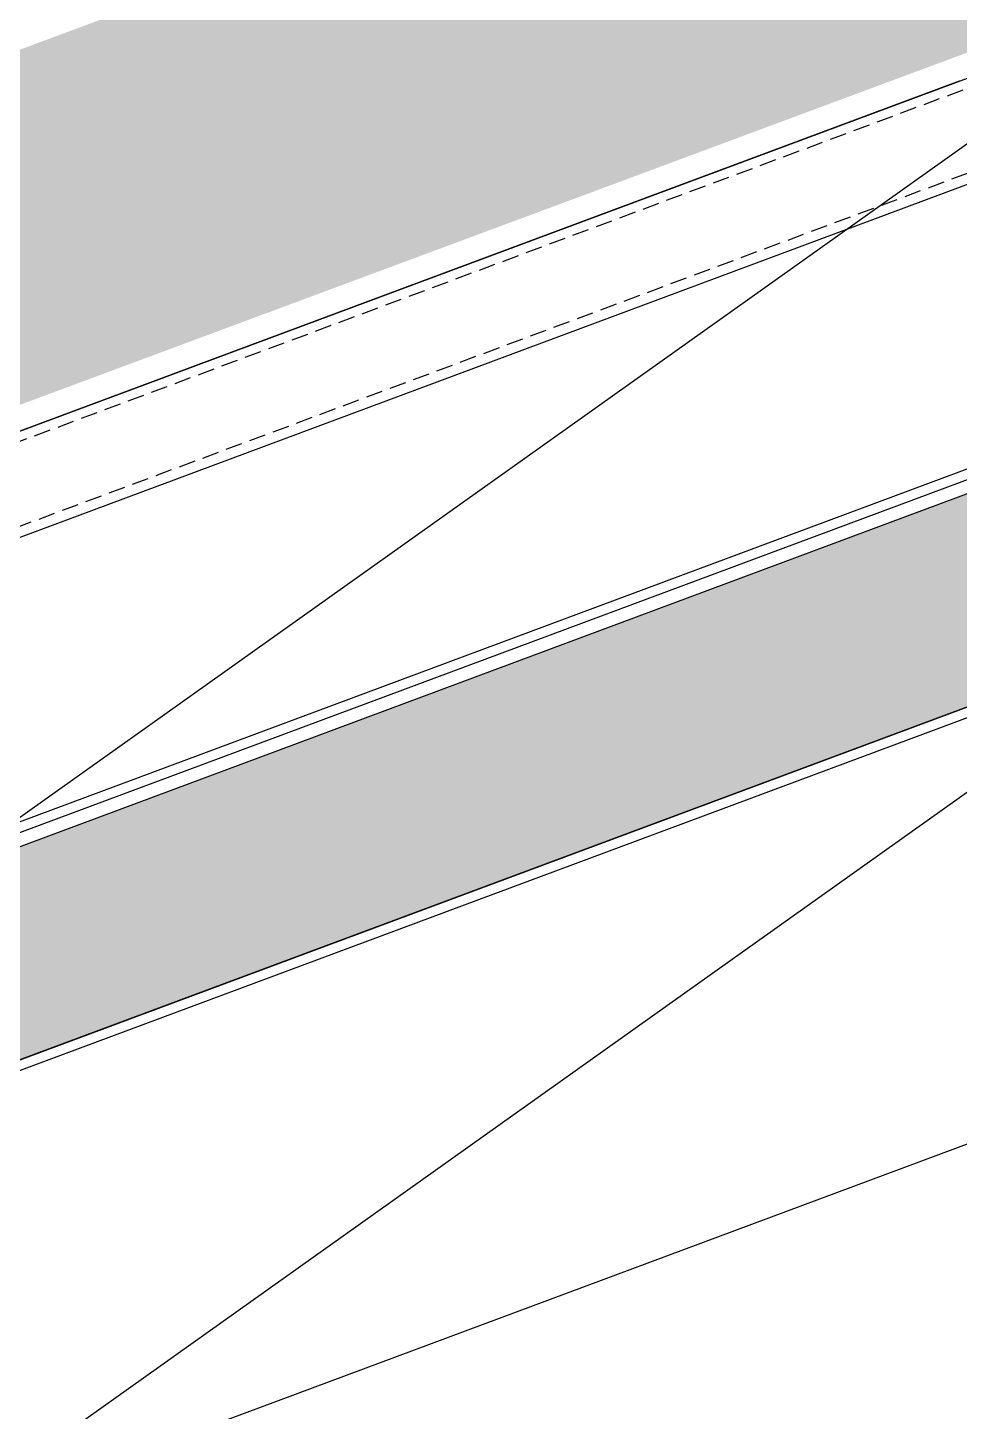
# Model space of a CAD drawing. Extents: x 12199666 to 24617114, y 1197707 to 2548648.
# Drawn here: x 12288421.8 to 12288701.5, y 1261630.8 to 1262046.5 of the extents above; entities that cross this region are included whole.
import ezdxf

# ---------------------------------------------------------------- set-up
doc = ezdxf.new("R2010")
doc.units = 0
doc.header["$LTSCALE"] = 10
doc.header["$MEASUREMENT"] = 0
doc.linetypes.add('TX-PLAN-T1-F11$0$DASHED', pattern=[0.75, 0.5, -0.25])
for name, color, linetype, lineweight in [('TX-PLAN-T1-F11$0$_EDO-ALUMINIUM-SECTION', 90, 'Continuous', 30), ('TX-PLAN-T1-F11$0$幕墙线', 114, 'Continuous', 30), ('TX-PLAN-T1-F11$0$板边线', 36, 'Continuous', 30)]:
    doc.layers.add(name, color=color, linetype=linetype, lineweight=lineweight)
doc.layers.add('TX-PLAN-T1-F11$0$bangong', color=5, linetype='Continuous', true_color=0x0000ff)
for name, color, linetype in [('TX-PLAN-T1-F11$0$F-Alum', 4, 'Continuous'), ('TX-PLAN-T1-F11$0$F-concrete', 7, 'Continuous'), ('TX-PLAN-T1-F11$0$F-dashed line', 8, 'TX-PLAN-T1-F11$0$DASHED'), ('TX-PLAN-T1-F11$0$F_MISC', 8, 'Continuous'), ('TX-PLAN-T1-F11$0$INSUL', 173, 'Continuous')]:
    doc.layers.add(name, color=color, linetype=linetype)

# ---------------------------------------------------------------- blocks, each defined once
blk = doc.blocks.new('*U195')
at = {"layer": 'TX-PLAN-T1-F11$0$INSUL', "lineweight": 0}
h = blk.add_hatch(dxfattribs=at)
h.set_pattern_fill('岩棉', color=256, scale=60, style=0, pattern_type=2)
h.set_pattern_definition([(171.7889, (31.98, 119.4286), (-403.9210345, 60.0000015), [2.0005, -418.1072]), (146.90866, (33.7337, 118.2857), (-95.0402426, 60.000001), [2.0932, -437.4871]), (132.32733, (35.0349, 116.8571), (-106.920274, 119.9999995), [1.9323, -403.8515]), (114.797, (35.827, 115.143), (-23.76006, 60), [1.8884, -196.3933]), (91.62022, (35.8834, 113.1429), (-11.88003, 360), [2.0008, -418.1672]), (82.824825, (30.05657, 66.85714), (83.160209665, 659.99999822), [46.65104, -9750.0678]), (97.175175, (41.82346, 66.85714), (-83.16021149, 659.999997991), [46.65104, -9750.0678]), (88.37978, (35.9966, 113.1429), (11.880026, 360), [2.0008, -418.1672]), (65.203, (36.053, 115.143), (23.76006, 60), [1.8884, -196.3933]), (47.67267, (36.8452, 116.8571), (106.920274, 120), [1.9323, -403.8515]), (33.09134, (38.1463, 118.2857), (95.040242, 60.000002), [2.0932, -437.4871]), (8.2111, (39.9, 119.4286), (403.921035, 60), [2.0005, -418.1072]), (87.1662, (30, 65.7143), (11.880025, 180), [1.1443, -239.1496]), (103.9014, (30.283, 64.5714), (-47.520122, 180), [1.1773, -246.0642]), (111.6036, (30.735, 63.429), (-11.88003, 60), [1.2292, -63.304]), (122.76135, (31.4709, 62.2857), (-35.640092, 60), [1.359, -284.0386]), (138.29055, (32.4326, 61.4286), (-71.280182, 60.000001), [1.2883, -269.2446]), (152.0035, (33.5074, 60.8571), (-106.920275, 60), [1.2173, -254.4187]), (166.4772, (34.6954, 60.5714), (-237.600608, 60.000002), [1.2219, -255.3723]), (167.07075, (35.94, 60.2857), (-249.48064, 60), [1.277, -266.8823]), (12.92924, (35.94, 60.2857), (249.48064, 60), [1.277, -266.8823]), (13.5228, (37.1846, 60.5714), (237.600609, 60), [1.2219, -255.3723]), (27.9965, (38.3726, 60.8571), (118.800303, 60.000002), [1.2173, -254.4187]), (41.70945, (39.4475, 61.4286), (71.280181, 60.000002), [1.2883, -269.2446]), (57.23865, (40.4092, 62.2857), (118.800303, 180.000001), [1.359, -284.0386]), (68.3964, (41.145, 63.429), (11.88003, 60), [1.2292, -63.304]), (76.0986, (41.5972, 64.5714), (11.88003, 60), [1.1773, -246.0642]), (92.8338, (41.88, 65.7143), (-11.88003, 180), [1.1443, -239.1496])])
h.paths.add_polyline_path([(0, 0), (429.97, 0), (429.97, 60), (0, 60)])
at = {"layer": 'TX-PLAN-T1-F11$0$INSUL'}
blk.add_lwpolyline([(0, 0), (429.97, 0), (429.97, 60), (0, 60)], close=True, dxfattribs=at)
blk = doc.blocks.new('TX-PLAN-T1-F11$0$A$C31F16DB5')
at = {"layer": 'TX-PLAN-T1-F11$0$F-Alum', "flags": 128}
blk.add_lwpolyline([(59.69, -32.91), (-160.15, 347.62, 0.000002), (-160.15, 347.62, 0.098699), (-160.53, 348.06, 0.082496), (-160.97, 348.29, 0.052185), (-161.27, 348.36, 0.043988), (-161.54, 348.37, 0.036571), (-161.75, 348.34, 0.034751), (-161.95, 348.28, 0.021821), (-162.07, 348.23, 0.022803), (-162.2, 348.17), (-176.05, 340.16), (-174.55, 337.57), (-161.99, 344.82), (-161.45, 346.87), (-161.99, 344.82), (56.34, -33.11)], format="xyb", dxfattribs=at)
at = {"layer": 'TX-PLAN-T1-F11$0$F-Alum'}
blk.add_lwpolyline([(4.09, -76.59), (6.68, -75.09), (-223.16, 322.76), (-225.76, 321.26)], close=True, dxfattribs=at)
at = {"layer": 'TX-PLAN-T1-F11$0$F_MISC', "ltscale": 18000, "extrusion": (6.80052e-07, -9.06782e-07, -1), "xscale": -1, "rotation": 239.9840001645362}
blk.add_blockref('*U195', (-58.1, -36.14, 0), dxfattribs=at)
blk = doc.blocks.new('TX-PLAN-T1-F11$0$TY001')
at = {"layer": 'TX-PLAN-T1-F11$0$F-Alum', "flags": 128}
for points in [[(53.01, -31.8), (390.07, -615.22)], [(27.04, -46.81), (364.1, -630.23)]]:
    blk.add_lwpolyline(points, dxfattribs=at)
at = {"layer": 'TX-PLAN-T1-F11$0$F-concrete'}
blk.add_line((460.04, -196.6), (84.68, 453.13), dxfattribs=at)
at = {"layer": 'TX-PLAN-T1-F11$0$F-dashed line', "flags": 128}
for points in [[(50.28, -33.38), (387.33, -616.8)], [(29.58, -45.34), (366.63, -628.76)]]:
    blk.add_lwpolyline(points, dxfattribs=at)
blk.add_blockref('TX-PLAN-T1-F11$0$A$C31F16DB5', (310.41, -247.89))
blk = doc.blocks.new('TX-PLAN-T1-F11$0$A$C21521A5F')
at = {"rotation": 90}
blk.add_blockref('TX-PLAN-T1-F11$0$TY001', (388.72, 18260.22, 0), dxfattribs=at)
blk = doc.blocks.new('TX-PLAN-T1-F11$0$标准层幕墙0118')
at = {"color": 3, "rotation": 180}
blk.add_blockref('TX-PLAN-T1-F11$0$A$C21521A5F', (-5561.28, 27660.22, 0), dxfattribs=at)
blk = doc.blocks.new('TX-PLAN-T1-F11')
at = {"layer": 'TX-PLAN-T1-F11$0$bangong'}
h = blk.add_hatch(dxfattribs=at)
h.set_pattern_fill('ANSI31', color=256, scale=100)
h.set_pattern_definition([(35.42362, (12267498.76, 1237188.21), (-92.0142, 129.36362), [])])
h.paths.add_polyline_path([(12311684.18, 1287370.21), (12310206.37, 1278610.93), (12302958.8, 1279833.69), (12302775.84, 1278749.28), (12300113.47, 1279198.46), (12299082.02, 1273084.85), (12299673.66, 1272985.04), (12298342.76, 1265096.52), (12297751.21, 1265196.32), (12297252.12, 1262238.13), (12297843.64, 1262138.33), (12297460.91, 1259869.79), (12299531.68, 1259520.43), (12299348.73, 1258436.09), (12307533.16, 1257055.26), (12306093.66, 1248523.11), (12305034.82, 1248138.6), (12304987.29, 1248120.88), (12304730.89, 1248810.16), (12304726.23, 1248813.76), (12304668.76, 1248792.34), (12303555.72, 1248388.14), (12303508.19, 1248370.43), (12303251.79, 1249059.7), (12303247.13, 1249063.3), (12303189.66, 1249041.88), (12302076.62, 1248637.69), (12302029.1, 1248619.97), (12301772.69, 1249309.24), (12301768.03, 1249312.84), (12301710.57, 1249291.42), (12300597.52, 1248887.23), (12300550, 1248869.51), (12300293.59, 1249558.79), (12300288.94, 1249562.39), (12300231.47, 1249540.97), (12299118.43, 1249136.77), (12299070.9, 1249119.06), (12298814.5, 1249808.33), (12298809.84, 1249811.93), (12298752.37, 1249790.51), (12297639.33, 1249386.32), (12297591.8, 1249368.6), (12297335.4, 1250057.87), (12297330.74, 1250061.47), (12297273.28, 1250040.05), (12296160.23, 1249635.86), (12296112.71, 1249618.15), (12295856.3, 1250307.42), (12295851.65, 1250311.02), (12295794.18, 1250289.6), (12294681.14, 1249885.4), (12294633.61, 1249867.69), (12294377.21, 1250556.96), (12294372.55, 1250560.56), (12294315.08, 1250539.14), (12293202.04, 1250134.95), (12293154.51, 1250117.23), (12292896.37, 1250811.17), (12292836.97, 1250784.75), (12291908.28, 1250382.53), (12291867.16, 1250364.24), (12291547.28, 1251083.26), (12291482.39, 1251070.59), (12290489.94, 1250886.97), (12290445.77, 1250878.35), (12290294.65, 1251652.25), (12290228.3, 1251656.87), (12289222.2, 1251737.08), (12289177.31, 1251740.21), (12289232.18, 1252526.82), (12289169.31, 1252548.5), (12288218.48, 1252887.04), (12288175.94, 1252901.71), (12288433.04, 1253647.13), (12288377.95, 1253684.39), (12287547.54, 1254258.06), (12287510.26, 1254283.27), (12287952, 1254936.44), (12287908.46, 1254986.72), (12287255.35, 1255756.22), (12287225.9, 1255790.24), (12287822.05, 1256306.46), (12287791.11, 1256365.59), (12287330.16, 1257267.99), (12287309.3, 1257307.86), (12288006.72, 1257672.83), (12287983.77, 1257734.39), (12287579.58, 1258847.43), (12287561.86, 1258894.96), (12288251.13, 1259151.36), (12288254.73, 1259156.02), (12288233.31, 1259213.49), (12287829.12, 1260326.53), (12287811.4, 1260374.06), (12288500.68, 1260630.46), (12288504.28, 1260635.12), (12288482.86, 1260692.58), (12288078.66, 1261805.63), (12288060.95, 1261853.15), (12288750.22, 1262109.56), (12288753.82, 1262114.22), (12288732.4, 1262171.68), (12288328.21, 1263284.72), (12288310.49, 1263332.25), (12288999.76, 1263588.65), (12289003.36, 1263593.31), (12288981.94, 1263650.78), (12288577.75, 1264763.82), (12288560.04, 1264811.35), (12289249.31, 1265067.75), (12289252.91, 1265072.41), (12289231.49, 1265129.88), (12288827.29, 1266242.92), (12288809.58, 1266290.44), (12289498.85, 1266546.85), (12289502.45, 1266551.51), (12289481.03, 1266608.97), (12289076.84, 1267722.02), (12289059.12, 1267769.54), (12289748.39, 1268025.95), (12289751.99, 1268030.6), (12289730.57, 1268088.07), (12289326.38, 1269201.11), (12289308.67, 1269248.64), (12289997.94, 1269505.04), (12290001.54, 1269509.7), (12289980.12, 1269567.17), (12289575.92, 1270680.21), (12289558.21, 1270727.74), (12290247.48, 1270984.14), (12290251.08, 1270988.8), (12290229.66, 1271046.26), (12289825.47, 1272159.31), (12289807.75, 1272206.83), (12290497.02, 1272463.24), (12290500.62, 1272467.89), (12290479.2, 1272525.36), (12290075.01, 1273638.4), (12290057.3, 1273685.93), (12290746.57, 1273942.33), (12290750.17, 1273946.99), (12290728.75, 1274004.46), (12290324.55, 1275117.5), (12290306.84, 1275165.03), (12290996.11, 1275421.43), (12290999.71, 1275426.09), (12290978.29, 1275483.55), (12290574.1, 1276596.6), (12290556.38, 1276644.12), (12291245.65, 1276900.53), (12291249.25, 1276905.19), (12291227.83, 1276962.65), (12290823.64, 1278075.69), (12290805.93, 1278123.22), (12291495.2, 1278379.63), (12291498.8, 1278384.28), (12291477.38, 1278441.75), (12291073.18, 1279554.79), (12291055.47, 1279602.32), (12291744.74, 1279858.72), (12291748.34, 1279863.38), (12291726.92, 1279920.85), (12291322.73, 1281033.89), (12291305.01, 1281081.41), (12291994.28, 1281337.82), (12291997.88, 1281342.48), (12291976.47, 1281399.94), (12291572.27, 1282512.99), (12291554.56, 1282560.51), (12292243.83, 1282816.92), (12292247.43, 1282821.57), (12292226.01, 1282879.04), (12291821.82, 1283992.08), (12291804.1, 1284039.61), (12292498.04, 1284297.75), (12292471.61, 1284357.15), (12292069.4, 1285285.85), (12292051.11, 1285326.96), (12292770.13, 1285646.84), (12292757.45, 1285711.73), (12292573.84, 1286704.18), (12292565.21, 1286748.35), (12293339.11, 1286899.47), (12293343.74, 1286965.82), (12293423.95, 1287971.92), (12293427.08, 1288016.82), (12294213.69, 1287961.94), (12294235.37, 1288024.82), (12294573.91, 1288975.65), (12294588.58, 1289018.19), (12295334, 1288761.08), (12295371.26, 1288816.17), (12295944.93, 1289646.58), (12295970.14, 1289683.86), (12296623.31, 1289242.13), (12296673.59, 1289285.66), (12297443.09, 1289938.77), (12297477.11, 1289968.23), (12297993.33, 1289372.07), (12298052.45, 1289403.01), (12298954.86, 1289863.96), (12298994.73, 1289884.83), (12299359.7, 1289187.41), (12299421.26, 1289210.35), (12300534.3, 1289614.55), (12300581.83, 1289632.26), (12300838.23, 1288942.99), (12300842.89, 1288939.39), (12300900.36, 1288960.81), (12302013.4, 1289365), (12302060.92, 1289382.72), (12302317.33, 1288693.45), (12302321.99, 1288689.85), (12302379.45, 1288711.27), (12303492.5, 1289115.46), (12303540.02, 1289133.17), (12303796.43, 1288443.9), (12303801.08, 1288440.3), (12303858.55, 1288461.72), (12304971.59, 1288865.92), (12305019.12, 1288883.63), (12305275.52, 1288194.36), (12305280.18, 1288190.76), (12305337.65, 1288212.18), (12306450.69, 1288616.37), (12306498.22, 1288634.09), (12306754.62, 1287944.82), (12306759.28, 1287941.22), (12306816.74, 1287962.64), (12307929.79, 1288366.83), (12307977.31, 1288384.54), (12308233.72, 1287695.27), (12308238.37, 1287691.67), (12308295.84, 1287713.09), (12309408.88, 1288117.29), (12309456.41, 1288135), (12309712.81, 1287445.73), (12309717.47, 1287442.13), (12309774.94, 1287463.55), (12310887.98, 1287867.74), (12310935.51, 1287885.46), (12311191.91, 1287196.19), (12311196.57, 1287192.59), (12311254.03, 1287214.01)])
at = {"layer": 'TX-PLAN-T1-F11$0$bangong', "const_width": 100}
blk.add_lwpolyline([(12288482.86, 1260692.58), (12288078.66, 1261805.63), (12288060.95, 1261853.15), (12288750.22, 1262109.56), (12288753.82, 1262114.22), (12288732.4, 1262171.68), (12288328.21, 1263284.72), (12288310.49, 1263332.25), (12288999.76, 1263588.65), (12289003.36, 1263593.31), (12288981.94, 1263650.78), (12288577.75, 1264763.82)], dxfattribs=at)
at = {"layer": 'TX-PLAN-T1-F11$0$幕墙线'}
blk.add_lwpolyline([(12287809.7, 1256263.02), (12287297.19, 1257242.38), (12288003.54, 1257612.02), (12287549.96, 1258829.07), (12288253.08, 1259091.11), (12287799.51, 1260308.17), (12288502.63, 1260570.21), (12288049.05, 1261787.27), (12288752.17, 1262049.31), (12288298.59, 1263266.36), (12289001.71, 1263528.4), (12288548.14, 1264745.46), (12289251.26, 1265007.5), (12288797.68, 1266224.55), (12289500.8, 1266486.6), (12289047.22, 1267703.65), (12289750.35, 1267965.7), (12289296.76, 1269182.75), (12289999.89, 1269444.79), (12289546.31, 1270661.85), (12290249.43, 1270923.89), (12289795.85, 1272140.94), (12290498.98, 1272402.99), (12290045.39, 1273620.04)], dxfattribs=at)
at = {"layer": 'TX-PLAN-T1-F11$0$板边线', "elevation": 0}
blk.add_lwpolyline([(12288223.76, 1256226.65), (12287746.39, 1257138.85), (12288421.69, 1257492.24), (12287982.69, 1258670.19), (12288685.81, 1258932.23), (12288232.24, 1260149.28), (12288935.36, 1260411.32), (12288481.78, 1261628.38), (12289184.9, 1261890.42), (12288731.32, 1263107.48), (12289434.44, 1263369.52), (12288980.87, 1264586.57), (12289683.99, 1264848.62)], dxfattribs=at)
at = {"layer": 'TX-PLAN-T1-F11$0$_EDO-ALUMINIUM-SECTION', "rotation": 350.4236156863823}
blk.add_blockref('TX-PLAN-T1-F11$0$标准层幕墙0118', (12293055.45, 1251790.44), dxfattribs=at)

msp = doc.modelspace()

# ---------------------------------------------------------------- block references
msp.add_blockref('TX-PLAN-T1-F11', (0, 0))

doc.saveas('drawing.dxf')
